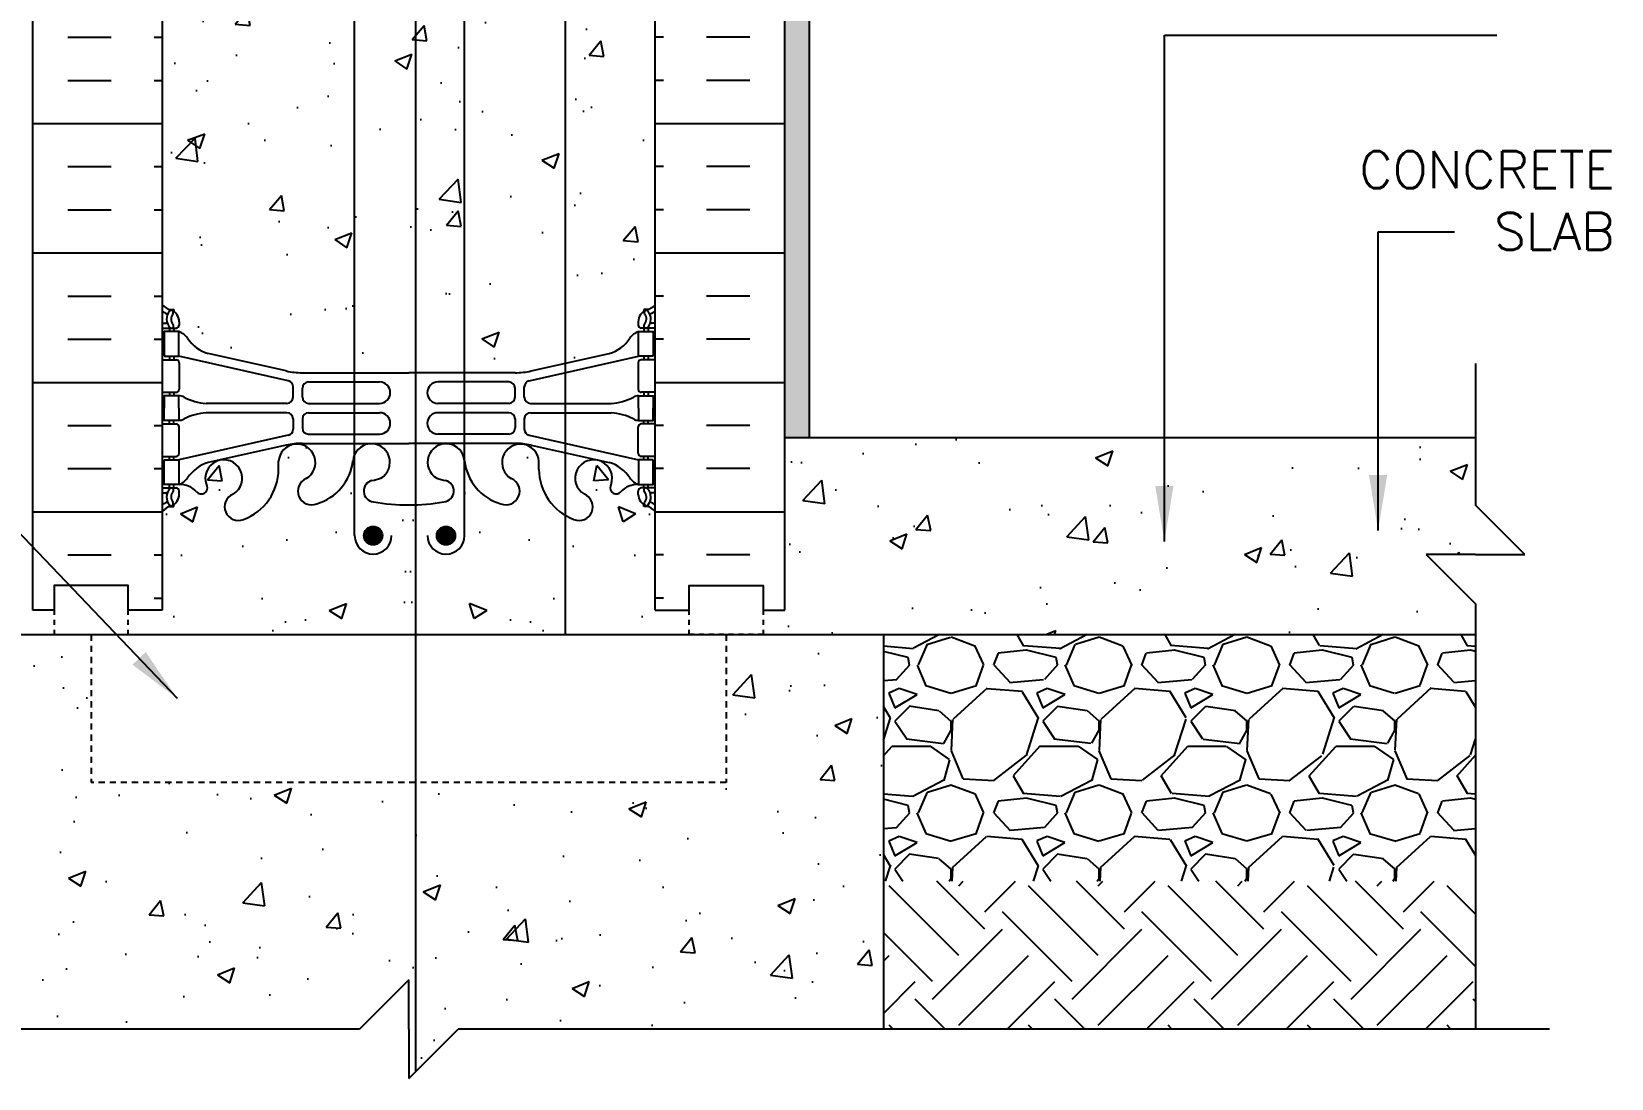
# Model space of a CAD drawing. Header units: inches. Extents: x 402.8 to 456.9, y 44.7 to 94.1.
# Drawn here: x 424.73 to 456.77, y 44.71 to 65.94 of the extents above; entities that cross this region are included whole.
import ezdxf

# ---------------------------------------------------------------- set-up
doc = ezdxf.new("R2010")
doc.units = ezdxf.units.IN
doc.header["$MEASUREMENT"] = 0
doc.linetypes.add('DASHED2', pattern=[0.375, 0.25, -0.125])
doc.linetypes.add('HIDDEN2', pattern=[0.1875, 0.125, -0.0625])
for name, color, linetype in [('HATCH', 12, 'Continuous'), ('line25', 2, 'Continuous'), ('LINE3', 3, 'Continuous'), ('LINE50', 5, 'Continuous'), ('LINE9', 9, 'Continuous'), ('TEXT', 4, 'Continuous'), ('Web_Edge', 9, 'Continuous')]:
    doc.layers.add(name, color=color, linetype=linetype)
doc.styles.add('DIM', font='romans.shx', dxfattribs={"width": 0.7})
doc.styles.add('ROMANS', font='romans.shx', dxfattribs={"height": 0.75})
doc.dimstyles.new('ext_12', dxfattribs={"dimscale": 12, "dimtxt": 0.09375, "dimasz": 0.09375, "dimexe": 0.09375, "dimexo": 0.0625, "dimgap": 0.0625, "dimtad": 1, "dimdec": 1, "dimzin": 3, "dimdsep": 46, "dimlunit": 4, "dimtxsty": 'DIM', "dimcen": 0.09, "dimdle": 0.09375, "dimclrt": 4, "dimadec": 0, "dimazin": 0, "dimtfac": 1, "dimtdec": 1, "dimtmove": 2, "dimatfit": 3, "dimfxl": 1, "dimfrac": 2, "dimtolj": 1, "dimtzin": 0, "dimarcsym": 0})
pattern_1 = [(51, (64.3316, 1), (3.59123, -0.251123), [0.375, -4.125]), (356, (64.3316, 1), (-0.75929, 3.74828), [0.3, -3.3]), (101.4514, (64.631, 0.979), (2.831944, 3.497155), [0.3187, -3.50571]), (47.1842, (64.314, 2), (5.349836, -0.73434), [0.5625, -6.1875]), (97.6356, (64.76, 1.9387), (4.5876, 4.95141), [0.47805, -5.258565]), (352.1842, (64.314, 2), (4.587594, 4.95141), [0.45, -4.95]), (22, (64.8184, 1.7586), (3.019214, -1.9607), [0.375, -4.125]), (327, (64.8184, 1.7586), (1.153113, 3.64643), [0.3, -3.3]), (72.4514, (65.07, 1.5952), (4.17233, 1.685726), [0.3187, -3.50571]), (38.5, (64.3316, 1), (0.031741, 1.665277), [0, -3.26, 0, -3.35, 0, -3.3125]), (8.5, (64.3316, 1), (1.28073, 1.994714), [0, -1.91, 0, -3.185, 0, -1.2625]), (328.5, (63.2168, 0.9805), (2.670674, -0.0661748), [0, -1.25, 0, -3.9, 0, -5.175]), (318.5, (62.7168, 0.9718), (2.906751, 0.551339), [0, -1.625, 0, -2.59, 0, -3.675])]

msp = doc.modelspace()

# ---------------------------------------------------------------- hatches: boundary and pattern name
at = {"layer": 'HATCH'}
h = msp.add_hatch(dxfattribs=at)
h.set_pattern_fill('AR-SAND', color=256, scale=0.25, angle=45, style=0)
h.set_pattern_definition([(82.5, (208.3582, -6.92733), (-0.3517533, 0.3294818), [0, -0.38, 0, -0.425, 0, -0.40625]), (52.5, (208.3582, -6.9273), (-0.1860344, 0.811745), [0, -0.205, 0, -0.3425, 0, -0.13125]), (12.5, (208.14077, -7.14476), (0.5495073, 0.5515081), [0, -0.125, 0, -0.45, 0, -0.5875]), (2.5, (208.1408, -7.14476), (0.3762605, 0.6865657), [0, -0.0625, 0, -0.295, 0, -0.3375])])
h.paths.add_polyline_path([(440.506, 93.088), (440.006, 93.088), (440.006, 90.207), (440.006, 72.207), (440.006, 57.707), (440.506, 57.707)])
h = msp.add_hatch(dxfattribs=at)
h.set_pattern_fill('AR-CONC', color=256, scale=0.5)
h.set_pattern_definition([(50, (0, 0), (3.5863, -0.31376), [0.375, -4.125]), (355, (0, 0), (-0.693757, 3.76096), [0.3, -3.3]), (100.4514, (0.299, -0.026), (2.892544, 3.4472), [0.3187, -3.50571]), (46.1842, (0, 1), (5.336207, -0.827596), [0.5625, -6.1875]), (96.6356, (0.4447, 0.931), (4.67331, 4.87059), [0.47805, -5.25857]), (351.1842, (0, 1), (4.67331, 4.87059), [0.45, -4.95]), (21, (0.5, 0.75), (2.984535, -2.013094), [0.375, -4.125]), (326, (0.5, 0.75), (1.216577, 3.62575), [0.3, -3.3]), (71.45144, (0.7487, 0.5822), (4.201112, 1.612656), [0.3187, -3.50571]), (37.5, (0, 0), (0.0607993, 1.6644693), [0, -3.26, 0, -3.35, 0, -3.3125]), (7.5, (0, 0), (1.315348, 1.9720586), [0, -1.91, 0, -3.185, 0, -1.2625]), (327.5, (-1.115, 0), (2.669112, -0.1127744), [0, -1.25, 0, -3.9, 0, -5.175]), (317.5, (-1.615, 0), (2.915931, 0.500525), [0, -1.625, 0, -2.59, 0, -3.675])])
h.paths.add_polyline_path([(431.284, 81.72), (427.381, 81.72), (427.381, 78.399, 0.088416), (427.527, 78.302), (427.617, 78.302), (427.617, 78.26, -0.249069), (427.727, 78.053), (427.727, 77.985, -0.414214), (427.664, 77.923), (427.722, 77.853, -0.168672), (427.908, 77.703, 0.17445), (428.315, 77.408), (429.896, 77.055, 0.054974), (430.223, 77.019), (431.284, 77.019)])
h.paths.add_polyline_path([(433.512, 85.395), (432.381, 85.395), (431.284, 85.395), (431.284, 81.72), (433.512, 81.72)])
h.paths.add_polyline_path([(431.284, 85.395), (430.223, 85.395, 0.054974), (429.896, 85.359), (428.315, 85.006, 0.17445), (427.908, 84.71, -0.168672), (427.722, 84.561), (427.664, 84.491, -0.414214), (427.727, 84.428), (427.727, 84.361, -0.249069), (427.617, 84.154), (427.617, 84.112), (427.527, 84.112, 0.088416), (427.381, 84.015), (427.381, 81.72), (431.284, 81.72)])
h.paths.add_polyline_path([(433.512, 81.72), (431.284, 81.72), (431.284, 77.019), (432.381, 77.019), (433.512, 77.019)])
h.paths.add_polyline_path([(435.563, 81.72), (434.483, 81.72), (433.512, 81.72), (433.512, 77.019), (434.539, 77.019, 0.054974), (434.866, 77.055), (435.563, 77.21)])
h.paths.add_polyline_path([(435.563, 85.203), (434.866, 85.359, 0.054974), (434.539, 85.395), (433.512, 85.395), (433.512, 81.72), (434.483, 81.72), (435.563, 81.72)])
h.paths.add_polyline_path([(437.381, 84.015, 0.08841), (437.235, 84.112), (437.145, 84.112), (437.145, 84.154, -0.249069), (437.035, 84.361), (437.035, 84.428, -0.414214), (437.097, 84.491), (437.04, 84.561, -0.168672), (436.854, 84.71, 0.17445), (436.446, 85.006), (435.563, 85.203), (435.563, 81.72), (435.563, 77.21), (436.446, 77.408, 0.17445), (436.854, 77.703, -0.168672), (437.04, 77.853), (437.097, 77.923, -0.414214), (437.035, 77.985), (437.035, 78.053, -0.249069), (437.145, 78.26), (437.145, 78.302), (437.235, 78.302, 0.08841), (437.381, 78.399)])
h.paths.add_polyline_path([(431.284, 67.395), (430.223, 67.395, 0.054974), (429.896, 67.359), (428.315, 67.006, 0.17445), (427.908, 66.71, -0.168672), (427.722, 66.561), (427.664, 66.491, -0.414214), (427.727, 66.428), (427.727, 66.361, -0.249069), (427.617, 66.154), (427.617, 66.112), (427.527, 66.112, 0.088416), (427.381, 66.015), (427.381, 60.399, 0.088416), (427.527, 60.302), (427.617, 60.302), (427.617, 60.26, -0.249069), (427.727, 60.053), (427.727, 59.985, -0.414214), (427.664, 59.923), (427.722, 59.853, -0.168672), (427.908, 59.703, 0.17445), (428.315, 59.408), (429.896, 59.055, 0.054974), (430.223, 59.019), (431.284, 59.019)])
h.paths.add_polyline_path([(432.528, 67.395), (432.381, 67.395), (431.284, 67.395), (431.284, 59.019), (432.381, 59.019), (432.528, 59.019)])
h.paths.add_polyline_path([(433.512, 67.395), (432.528, 67.395), (432.528, 59.019), (433.512, 59.019)])
h.paths.add_polyline_path([(435.563, 67.203), (434.866, 67.359, 0.054974), (434.539, 67.395), (433.512, 67.395), (433.512, 59.019), (434.539, 59.019, 0.054974), (434.866, 59.055), (435.563, 59.21)])
h.paths.add_polyline_path([(437.381, 66.015, 0.08841), (437.235, 66.112), (437.145, 66.112), (437.145, 66.154, -0.249069), (437.035, 66.361), (437.035, 66.428, -0.414214), (437.097, 66.491), (437.04, 66.561, -0.168672), (436.854, 66.71, 0.17445), (436.446, 67.006), (435.563, 67.203), (435.563, 59.21), (436.446, 59.408, 0.17445), (436.854, 59.703, -0.168672), (437.04, 59.853), (437.097, 59.923, -0.414214), (437.035, 59.985), (437.035, 60.053, -0.249069), (437.145, 60.26), (437.145, 60.302), (437.235, 60.302, 0.08841), (437.381, 60.399)])
h = msp.add_hatch(dxfattribs=at)
h.set_pattern_fill('INSUL', color=256, scale=7, style=0)
h.set_pattern_definition([(0, (-2498.7807, -342.8027), (0, 2.625), []), (0, (-2498.7807, -341.9277), (0, 2.625), [0.875, -0.875]), (0, (-2498.7807, -341.0527), (0, 2.625), [0.875, -0.875])])
h.paths.add_polyline_path([(424.756, 54.207), (425.193, 54.207), (425.193, 54.707), (426.693, 54.707), (426.693, 54.207), (427.381, 54.207), (427.381, 72.207), (426.693, 72.207), (426.693, 72.707), (425.193, 72.707), (425.193, 72.207), (424.756, 72.207)])
h = msp.add_hatch(dxfattribs=at)
h.set_pattern_fill('INSUL', color=256, scale=7, style=0)
h.set_pattern_definition([(180, (3363.5424, -342.8027), (0, 2.625), []), (180, (3363.5424, -341.9277), (0, 2.625), [0.875, -0.875]), (180, (3363.5424, -341.0527), (0, 2.625), [0.875, -0.875])])
h.paths.add_polyline_path([(440.006, 54.207), (439.568, 54.207), (439.568, 54.707), (438.068, 54.707), (438.068, 54.207), (437.381, 54.207), (437.381, 72.207), (438.068, 72.207), (438.068, 72.707), (439.568, 72.707), (439.568, 72.207), (440.006, 72.207)])
h = msp.add_hatch(dxfattribs=at)
h.set_pattern_fill('AR-CONC', color=256, scale=0.5, angle=1, style=0)
h.set_pattern_definition(pattern_1)
h.paths.add_polyline_path([(454.013, 55.332), (455.013, 55.332), (454.013, 56.332), (454.013, 57.707), (440.006, 57.707), (440.006, 54.207), (439.568, 54.207), (439.568, 53.707), (440.006, 53.707), (454.013, 53.707), (454.013, 54.332), (453.013, 55.332)])
h = msp.add_hatch(dxfattribs=at)
h.set_pattern_fill('AR-CONC', color=256, scale=0.5, angle=1, style=0)
h.set_pattern_definition(pattern_1)
h.paths.add_polyline_path([(432.528, 56.34, -0.009714), (432.381, 56.337, -0.047544), (431.667, 56.402, -0.843243), (431.633, 56.834, 0.055617), (431.812, 56.88, 1.661382), (431.251, 57.233, -0.30095), (430.515, 56.36, -1), (430.301, 56.872, 1.661382), (429.74, 57.224), (429.741, 57.059, -0.311223), (429.032, 56.043, -1), (428.818, 56.554, 2.155404), (428.279, 56.749), (428.291, 56.728, -0.8344), (428.08, 56.602, -0.000004), (428.08, 56.602, 0.23174), (427.722, 56.753), (427.617, 56.753), (427.617, 56.683), (427.664, 56.683, -0.414214), (427.727, 56.62), (427.727, 56.553, -0.249069), (427.617, 56.346), (427.617, 56.304), (427.527, 56.304, 0.088416), (427.381, 56.207), (427.381, 54.207), (426.693, 54.207), (426.693, 53.707), (432.528, 53.707)])
h = msp.add_hatch(dxfattribs=at)
h.set_pattern_fill('AR-CONC', color=256, scale=0.5, angle=1, style=0)
h.set_pattern_definition([(129, (800.3958, 1), (-3.59123, -0.251123), [0.375, -4.125]), (184, (800.3958, 1), (0.75929, 3.74828), [0.3, -3.3]), (78.5486, (800.0965, 0.979), (-2.831944, 3.497155), [0.3187, -3.50571]), (132.8158, (800.4132, 2), (-5.349836, -0.73434), [0.5625, -6.1875]), (82.3644, (799.9674, 1.9387), (-4.5876, 4.95141), [0.47805, -5.258565]), (187.8158, (800.413, 2), (-4.587594, 4.95141), [0.45, -4.95]), (158, (799.909, 1.7586), (-3.019214, -1.9607), [0.375, -4.125]), (213, (799.909, 1.7586), (-1.153113, 3.64643), [0.3, -3.3]), (107.5486, (799.6573, 1.5952), (-4.17233, 1.685726), [0.3187, -3.50571]), (141.5, (800.3958, 1), (-0.031741, 1.665277), [0, -3.26, 0, -3.35, 0, -3.3125]), (171.5, (800.3958, 1), (-1.28073, 1.994714), [0, -1.91, 0, -3.185, 0, -1.2625]), (211.5, (801.5106, 0.9805), (-2.670674, -0.0661748), [0, -1.25, 0, -3.9, 0, -5.175]), (221.5, (802.0105, 0.9718), (-2.906751, 0.551339), [0, -1.625, 0, -2.59, 0, -3.675])])
h.paths.add_polyline_path([(432.2, 56.34, 0.009714), (432.347, 56.337, 0.047544), (433.06, 56.402, 0.843243), (433.095, 56.834, -0.055617), (432.915, 56.88, -1.661382), (433.476, 57.233, 0.30095), (434.213, 56.36, 1), (434.426, 56.872, -1.661382), (434.987, 57.224), (434.987, 57.059, 0.311223), (435.696, 56.043, 1), (435.909, 56.554, -2.155404), (436.448, 56.749), (436.436, 56.728, 0.8344), (436.648, 56.602, 0.000004), (436.648, 56.602, -0.23174), (437.006, 56.753), (437.111, 56.753), (437.111, 56.683), (437.063, 56.683, 0.414214), (437.001, 56.62), (437.001, 56.553, 0.249069), (437.111, 56.346), (437.111, 56.304), (437.201, 56.304, -0.088416), (437.347, 56.207), (437.347, 54.207), (438.034, 54.207), (438.034, 53.707), (432.2, 53.707)])
h = msp.add_hatch(dxfattribs=at)
h.set_pattern_fill('AR-CONC', color=256, scale=0.5, angle=1, style=0)
h.set_pattern_definition([(51, (136.284, -1.849), (3.59123, -0.251123), [0.375, -4.125]), (356, (136.284, -1.849), (-0.75929, 3.74828), [0.3, -3.3]), (101.4514, (136.5833, -1.87), (2.831944, 3.497155), [0.3187, -3.50571]), (47.1842, (136.2666, -0.849), (5.349836, -0.73434), [0.5625, -6.1875]), (97.6356, (136.7124, -0.9104), (4.5876, 4.95141), [0.47805, -5.258565]), (352.1842, (136.2666, -0.849), (4.58759, 4.95141), [0.45, -4.95]), (22, (136.771, -1.0904), (3.019214, -1.9607), [0.375, -4.125]), (327, (136.771, -1.0904), (1.153113, 3.64643), [0.3, -3.3]), (72.4514, (137.0225, -1.254), (4.17233, 1.685726), [0.3187, -3.50571]), (38.5, (136.284, -1.849), (0.031741, 1.665277), [0, -3.26, 0, -3.35, 0, -3.3125]), (8.5, (136.284, -1.849), (1.28073, 1.994714), [0, -1.91, 0, -3.185, 0, -1.2625]), (328.5, (135.1692, -1.8685), (2.670674, -0.066175), [0, -1.25, 0, -3.9, 0, -5.175]), (318.5, (134.6693, -1.8772), (2.906751, 0.551339), [0, -1.625, 0, -2.59, 0, -3.675])])
h.paths.add_polyline_path([(442.006, 53.707), (438.818, 53.707), (438.818, 50.707), (425.943, 50.707), (425.943, 53.707), (422.756, 53.707), (422.756, 45.707), (431.381, 45.707), (432.381, 46.707), (432.381, 44.707), (433.381, 45.707), (442.006, 45.707)])
h = msp.add_hatch(dxfattribs=at)
h.set_pattern_fill('GRAVEL', color=256, scale=3, style=0)
h.set_pattern_definition([(228.0128, (208.5182, -3.92733), (-23.9999947, -27.00000402), [0.403608, -39.957264]), (184.9697, (208.24821, -4.22733), (36.000003155, 2.99997392), [0.692604, -68.567775]), (132.5104, (207.55821, -4.28733), (29.99997216, -33.00002602), [0.488364, -48.348096]), (267.2737, (206.38821, -5.03733), (2.99998805, 60.000000885), [0.630714, -62.440674]), (292.8337, (206.35821, -5.66733), (-15.00002972, 35.999989235), [0.618465, -61.22812]), (357.2737, (206.59821, -6.23733), (-60.000000885, 2.99998805), [0.630714, -62.440674]), (37.6942, (207.22821, -6.26733), (-39.000022037, -29.999971215), [0.834087, -82.574547]), (72.2553, (207.88821, -5.75733), (21.00003229, 65.999988694), [0.787464, -77.958963]), (121.4296, (208.12821, -5.00733), (-24.0000247, 38.99998511), [0.63285, -62.65222]), (175.2364, (207.7982, -4.46733), (33.00000284, -2.9999746), [0.722496, -35.40229]), (222.3974, (207.07821, -4.40733), (-36.000022053, -32.999976246), [0.934344, -92.500125]), (138.8141, (209.3582, -5.06733), (-21.00000884, 17.99999194), [0.318903, -31.571532]), (171.4692, (209.11821, -4.85733), (38.999994854, -6.00002373), [0.60671, -60.064533]), (225, (208.5182, -4.7673), (-3e-16, -3.000001), [0.424263, -3.818376]), (203.1986, (208.3082, -4.40733), (14.9999992, 6.000004), [0.228474, -22.618845]), (291.8014, (208.0982, -4.49733), (-2.9999997, 9.0000008), [0.32311, -15.832386]), (30.9638, (208.2182, -4.79733), (8.9999941, 6.0000075), [0.524787, -16.96807]), (161.5651, (208.6682, -4.5273), (6.0000013, -2.9999952), [0.379473, -9.10736]), (16.3895, (206.35821, -4.49733), (30.0000066, 8.99997813), [0.5316, -52.628535]), (70.3462, (206.8682, -4.34733), (-11.99998574, -33.0000064), [0.445983, -44.152224]), (293.1986, (208.6682, -3.92733), (-6.000004, 14.9999992), [0.456945, -22.390374]), (343.6105, (208.84821, -4.34733), (-30.0000066, 8.99997813), [0.5316, -52.628535]), (339.444, (206.3582, -6.35733), (-15.00000553, 5.999988), [0.51264, -25.119372]), (294.7751, (206.8382, -6.53733), (-14.99997657, 33.00001027), [0.429534, -42.52393]), (66.8014, (208.6982, -6.92733), (6.000004, 14.9999992), [0.456945, -22.390374]), (17.354, (208.87821, -6.50733), (-39.00000606, -11.99998351), [0.502893, -49.786272]), (69.444, (207.2282, -6.92733), (-5.999988, -15.00000553), [0.25632, -25.375692]), (101.3099, (208.5182, -6.9273), (-2.9999929, 12.0000023), [0.15297, -15.144087]), (165.9638, (208.4882, -6.7773), (9.0000016, -2.9999942), [0.618465, -11.75085]), (186.009, (207.88821, -6.62733), (29.99999925, 2.99999795), [0.57315, -56.74177]), (303.6901, (208.2182, -5.0673), (-3.000004, 5.9999987), [0.432666, -10.383987]), (353.1572, (208.45821, -5.42733), (50.999998096, -6.000023994), [0.755382, -74.78269]), (60.9454, (209.2082, -5.51733), (-12.00000008, -21.00000115), [0.308868, -30.578022]), (90, (209.3582, -5.2473), (-3, 3), [0.18, -2.82]), (120.2564, (207.8282, -6.53733), (11.99998466, -21.00000737), [0.416772, -41.26056]), (48.0128, (207.6182, -6.17733), (23.9999947, 27.00000402), [0.807216, -39.553656]), (0, (208.1582, -5.5773), (3, 3), [0.78, -2.22]), (325.3048, (208.93821, -5.57733), (-29.99998278, 21.00002583), [0.474342, -46.959822]), (254.0546, (209.3282, -5.84733), (-2.9999997, -12.0000004), [0.436806, -21.403524]), (207.646, (209.20821, -6.26733), (-56.99998742, -30.00002314), [0.711195, -70.408422]), (175.4261, (208.57821, -6.59733), (-39.000001675, 2.999984403), [0.752397, -74.487222])])
h.paths.add_polyline_path([(454.013, 53.707), (442.006, 53.707), (442.006, 48.707), (454.013, 48.707)])
h = msp.add_hatch(dxfattribs=at)
h.set_pattern_fill('EARTH', color=256, scale=8, angle=45, style=0)
h.paths.add_polyline_path([(442.006, 48.707), (442.006, 45.707), (454.013, 45.707), (454.013, 48.707)])
at = {"layer": 'LINE3'}
for points in [[(431.471, 55.716, 1), (431.846, 55.716, 1)], [(432.95, 55.716, 1), (433.325, 55.716, 1)]]:
    msp.add_hatch(color=256, dxfattribs=at).paths.add_polyline_path(points)

# ---------------------------------------------------------------- linework, layer by layer
msp.add_line((432.381, 53.707), (432.381, 53.707))
at = {"layer": 'HATCH', "linetype": 'HIDDEN2'}
for p, q in [((425.943, 53.707), (425.943, 50.707)), ((438.818, 53.707), (438.818, 50.707)), ((438.818, 50.707), (425.943, 50.707))]:
    msp.add_line(p, q, dxfattribs=at)
at = {"layer": 'line25'}
for p, q in [((427.381, 72.207), (427.381, 54.207)), ((437.381, 54.207), (437.381, 72.207))]:
    msp.add_line(p, q, dxfattribs=at)
at = {"layer": 'LINE3'}
for p, q in [((435.563, 53.707), (435.563, 93.088)), ((431.284, 55.716), (431.284, 87.209)), ((433.512, 55.716), (433.512, 87.209)), ((432.528, 44.854), (432.528, 72.707))]:
    msp.add_line(p, q, dxfattribs=at)
for centre in [(431.659, 55.716), (433.137, 55.716)]:
    msp.add_circle(centre, 0.188, dxfattribs=at)
for centre in [(431.659, 55.716), (433.137, 55.716)]:
    msp.add_arc(centre, 0.375, 180, 0, dxfattribs=at)
at = {"layer": 'LINE50', "color": 9}
msp.add_line((440.506, 57.707), (440.506, 93.088), dxfattribs=at)
at = {"layer": 'LINE50'}
for p, q in [((424.756, 54.207), (424.756, 72.207)), ((440.006, 54.207), (440.006, 72.207)), ((422.756, 53.707), (442.006, 53.707)), ((442.006, 53.707), (442.006, 45.707))]:
    msp.add_line(p, q, dxfattribs=at)
at = {"layer": 'LINE50', "color": 5}
for p, q in [((440.006, 57.707), (454.013, 57.707)), ((442.006, 53.707), (454.013, 53.707))]:
    msp.add_line(p, q, dxfattribs=at)
at = {"layer": 'LINE50'}
for points in [[(427.381, 54.207), (426.693, 54.207), (426.693, 54.707), (425.193, 54.707), (425.193, 54.207), (424.756, 54.207)], [(437.381, 54.207), (438.068, 54.207), (438.068, 54.707), (439.568, 54.707), (439.568, 54.207), (440.006, 54.207)]]:
    msp.add_lwpolyline(points, dxfattribs=at)
at = {"layer": 'LINE9'}
for p, q in [((454.013, 59.207), (454.013, 56.332)), ((455.013, 55.332), (454.013, 56.332)), ((453.013, 55.332), (454.013, 54.332)), ((454.013, 55.332), (453.013, 55.332)), ((454.013, 55.332), (455.013, 55.332)), ((454.013, 54.332), (454.013, 45.707)), ((432.381, 46.707), (431.381, 45.707)), ((432.381, 45.707), (432.381, 46.707)), ((431.381, 45.707), (404.226, 45.707)), ((432.381, 44.707), (433.381, 45.707)), ((432.381, 45.707), (432.381, 44.707)), ((455.513, 45.707), (433.381, 45.707))]:
    msp.add_line(p, q, dxfattribs=at)
at = {"layer": 'LINE9', "linetype": 'DASHED2', "ltscale": 0.15}
for points in [[(425.193, 54.207), (425.193, 54.207), (425.193, 53.707), (426.693, 53.707), (426.693, 54.207), (426.693, 54.207)], [(439.568, 54.207), (439.568, 54.207), (439.568, 53.707), (438.068, 53.707), (438.068, 54.207), (438.068, 54.207)]]:
    msp.add_lwpolyline(points, dxfattribs=at)
at = {"layer": 'Web_Edge'}
for p, q in [((427.527, 60.302), (427.617, 60.302)), ((427.617, 60.302), (427.617, 60.26)), ((437.235, 60.302), (437.145, 60.302)), ((437.145, 60.302), (437.145, 60.26)), ((427.381, 60.023), (427.459, 60.023)), ((427.381, 59.923), (427.664, 59.923)), ((427.527, 59.923), (427.527, 59.853)), ((427.617, 59.923), (427.617, 59.853)), ((427.727, 60.053), (427.727, 59.985)), ((437.035, 60.053), (437.035, 59.985)), ((437.381, 59.923), (437.097, 59.923)), ((437.145, 59.923), (437.145, 59.853)), ((437.235, 59.923), (437.235, 59.853)), ((437.381, 60.023), (437.303, 60.023)), ((427.381, 59.283), (427.664, 59.283)), ((427.527, 59.353), (427.527, 59.283)), ((427.617, 59.353), (427.617, 59.283)), ((429.939, 58.856), (427.722, 59.353)), ((429.896, 59.055), (428.315, 59.408)), ((434.822, 58.856), (437.04, 59.353)), ((434.866, 59.055), (436.446, 59.408)), ((437.381, 59.283), (437.097, 59.283)), ((437.145, 59.353), (437.145, 59.283)), ((437.235, 59.353), (437.235, 59.283)), ((427.727, 59.22), (427.727, 58.685)), ((430.223, 59.019), (432.381, 59.019)), ((434.539, 59.019), (432.381, 59.019)), ((437.035, 59.22), (437.035, 58.685)), ((427.381, 58.623), (427.664, 58.623)), ((427.527, 58.623), (427.527, 58.553)), ((427.617, 58.623), (427.617, 58.553)), ((430.037, 58.522), (430.037, 58.734)), ((430.225, 58.523), (430.225, 58.707)), ((430.35, 58.832), (431.789, 58.832)), ((434.412, 58.832), (432.973, 58.832)), ((434.537, 58.523), (434.537, 58.707)), ((434.725, 58.522), (434.725, 58.734)), ((437.381, 58.623), (437.097, 58.623)), ((437.145, 58.623), (437.145, 58.553)), ((437.235, 58.623), (437.235, 58.553)), ((429.912, 58.397), (428.275, 58.397)), ((430.35, 58.398), (431.789, 58.398)), ((434.412, 58.398), (432.973, 58.398)), ((434.85, 58.397), (436.487, 58.397)), ((427.381, 57.983), (427.664, 57.983)), ((427.527, 57.983), (427.527, 58.053)), ((427.617, 57.983), (427.617, 58.053)), ((429.912, 58.209), (428.275, 58.209)), ((430.037, 58.084), (430.037, 57.872)), ((430.225, 58.083), (430.225, 57.899)), ((430.35, 58.208), (431.789, 58.208)), ((434.412, 58.208), (432.973, 58.208)), ((434.537, 58.083), (434.537, 57.899)), ((434.725, 58.084), (434.725, 57.872)), ((434.85, 58.209), (436.487, 58.209)), ((437.381, 57.983), (437.097, 57.983)), ((437.145, 57.983), (437.145, 58.053)), ((437.235, 57.983), (437.235, 58.053)), ((429.939, 57.75), (427.722, 57.253)), ((427.727, 57.385), (427.727, 57.92)), ((430.35, 57.774), (431.789, 57.774)), ((434.412, 57.774), (432.973, 57.774)), ((434.822, 57.75), (437.04, 57.253)), ((437.035, 57.385), (437.035, 57.92)), ((429.896, 57.551), (428.315, 57.198)), ((430.223, 57.587), (432.381, 57.587)), ((434.539, 57.587), (432.381, 57.587)), ((434.866, 57.551), (436.446, 57.198)), ((427.381, 57.323), (427.664, 57.323)), ((427.527, 57.253), (427.527, 57.323)), ((427.617, 57.253), (427.617, 57.323)), ((429.741, 57.059), (429.74, 57.224)), ((435.021, 57.059), (435.022, 57.224)), ((437.381, 57.323), (437.097, 57.323)), ((437.145, 57.253), (437.145, 57.323)), ((437.235, 57.253), (437.235, 57.323)), ((427.527, 56.683), (427.527, 56.753)), ((427.617, 56.683), (427.617, 56.753)), ((428.279, 56.749), (428.291, 56.728)), ((436.482, 56.749), (436.471, 56.728)), ((437.145, 56.683), (437.145, 56.753)), ((437.235, 56.683), (437.235, 56.753)), ((427.381, 56.683), (427.664, 56.683)), ((427.381, 56.583), (427.459, 56.583)), ((427.727, 56.553), (427.727, 56.62)), ((437.035, 56.553), (437.035, 56.62)), ((437.381, 56.683), (437.097, 56.683)), ((437.381, 56.583), (437.303, 56.583)), ((427.527, 56.304), (427.617, 56.304)), ((427.617, 56.304), (427.617, 56.346)), ((437.145, 56.304), (437.145, 56.346)), ((437.235, 56.304), (437.145, 56.304))]:
    msp.add_line(p, q, dxfattribs=at)
for points in [[(427.422, 59.353), (427.722, 59.353), (427.722, 59.853), (427.422, 59.853)], [(437.34, 59.353), (437.04, 59.353), (437.04, 59.853), (437.34, 59.853)], [(427.422, 57.253), (427.722, 57.253), (427.722, 56.753), (427.422, 56.753)], [(437.34, 57.253), (437.04, 57.253), (437.04, 56.753), (437.34, 56.753)]]:
    msp.add_lwpolyline(points, close=True, dxfattribs=at)
for points in [[(427.722, 58.303), (427.722, 58.553), (427.422, 58.553), (427.422, 58.303)], [(427.722, 58.303), (427.722, 58.053), (427.422, 58.053), (427.422, 58.303)], [(437.04, 58.303), (437.04, 58.553), (437.34, 58.553), (437.34, 58.303)], [(437.04, 58.303), (437.04, 58.053), (437.34, 58.053), (437.34, 58.303)]]:
    msp.add_lwpolyline(points, dxfattribs=at)
for centre, radius, start, end in [((427.727, 60.76), 0.5, 226.2109, 250.5288), ((427.727, 60.76), 0.6, 234.7832, 245.0748), ((427.721, 60.108), 0.25, 140.1145, 222.4609), ((427.563, 60.238), 0.045, 321.448, 139.1879), ((427.477, 60.053), 0.25, 0, 70.5288), ((437.285, 60.053), 0.25, 109.4712, 180), ((437.199, 60.238), 0.045, 40.8121, 218.552), ((437.035, 60.76), 0.5, 289.4712, 313.7878), ((437.041, 60.108), 0.25, 317.5391, 39.8855), ((437.035, 60.76), 0.6, 294.9252, 305.2158), ((427.459, 60.043), 0.0196, 269.4032, 15.4901), ((427.465, 60.197), 0.021, 343.464, 63.9957), ((427.569, 59.969), 0.045, 222.4609, 42.4609), ((427.721, 60.108), 0.16, 140.0001, 222.4609), ((427.664, 59.985), 0.0625, 270, 0), ((437.097, 59.985), 0.0625, 180, 270), ((437.192, 59.969), 0.045, 137.5391, 317.5391), ((437.041, 60.108), 0.16, 317.5391, 39.9999), ((437.297, 60.197), 0.021, 116.0043, 196.536), ((437.303, 60.043), 0.0196, 164.5099, 270.5968), ((427.599, 59.51), 0.364, 34.9775, 70.3387), ((428.523, 60.122), 0.743, 212.7919, 253.8107), ((436.239, 60.122), 0.743, 286.1893, 327.2081), ((437.162, 59.51), 0.364, 109.6613, 145.0225), ((427.664, 59.22), 0.0625, 0, 90), ((437.097, 59.22), 0.0625, 90, 180), ((430.223, 60.519), 1.5, 257.4135, 270), ((434.539, 60.519), 1.5, 270, 282.5865), ((427.664, 58.685), 0.0625, 270, 0), ((429.912, 58.734), 0.125, 0, 77.3767), ((430.35, 58.707), 0.125, 90, 180), ((431.789, 58.615), 0.217, 270, 90), ((432.973, 58.615), 0.217, 90, 270), ((434.412, 58.707), 0.125, 0, 90), ((434.85, 58.734), 0.125, 102.6233, 180), ((437.097, 58.685), 0.0625, 180, 270), ((427.718, 58.334), 0.219, 60.4937, 88.92), ((428.363, 59.564), 1.17, 242.6365, 265.6505), ((429.912, 58.522), 0.125, 270, 0), ((430.35, 58.523), 0.125, 180, 270), ((434.412, 58.523), 0.125, 270, 360), ((434.85, 58.522), 0.125, 180, 270), ((436.398, 59.564), 1.17, 274.3495, 297.3635), ((437.044, 58.334), 0.219, 91.08, 119.5063), ((427.664, 57.92), 0.0625, 0, 90), ((427.718, 58.272), 0.219, 271.08, 299.5063), ((428.363, 57.042), 1.17, 94.3495, 117.3635), ((429.912, 58.084), 0.125, 0, 90), ((430.35, 58.083), 0.125, 90, 180), ((431.789, 57.991), 0.217, 270, 90), ((432.973, 57.991), 0.217, 90, 270), ((434.412, 58.083), 0.125, 0, 90), ((434.85, 58.084), 0.125, 90, 180), ((436.398, 57.042), 1.17, 62.6365, 85.6505), ((437.044, 58.272), 0.219, 240.4937, 268.92), ((437.097, 57.92), 0.0625, 90, 180), ((429.912, 57.872), 0.125, 282.6233, 0), ((430.35, 57.899), 0.125, 180, 270), ((434.412, 57.899), 0.125, 270, 0), ((434.85, 57.872), 0.125, 180, 257.3767), ((427.664, 57.385), 0.0625, 270, 0), ((430.114, 57.197), 0.375, 299.9315, 175.7552), ((430.223, 56.087), 1.5, 90, 102.5865), ((431.625, 57.205), 0.375, 299.9315, 175.7552), ((433.137, 57.205), 0.375, 4.2448, 240.0685), ((434.648, 57.197), 0.375, 4.2448, 240.0685), ((434.539, 56.087), 1.5, 77.4135, 90), ((437.097, 57.385), 0.0625, 180, 270), ((428.523, 56.484), 0.743, 106.1893, 147.2081), ((428.631, 56.879), 0.375, 299.9315, 200.3757), ((428.649, 57.066), 1.092, 290.5175, 359.6668), ((430.224, 57.353), 1.034, 286.3365, 353.3331), ((434.538, 57.353), 1.034, 186.6669, 253.6635), ((436.113, 57.066), 1.092, 180.3332, 249.4825), ((436.131, 56.879), 0.375, 339.6243, 240.0685), ((436.239, 56.484), 0.743, 32.7919, 73.8107), ((427.599, 57.096), 0.364, 289.6613, 325.0225), ((427.747, 56.312), 0.441, 41.0127, 93.2024), ((428.174, 56.684), 0.125, 221.0127, 20.3757), ((430.408, 56.616), 0.277, 112.68, 292.68), ((431.687, 56.621), 0.22, 104.2604, 264.8165), ((431.518, 57.661), 0.834, 277.8937, 290.6271), ((433.244, 57.661), 0.834, 249.3729, 262.1063), ((433.075, 56.621), 0.22, 275.1835, 75.7396), ((434.354, 56.616), 0.277, 247.32, 67.32), ((436.588, 56.684), 0.125, 159.6243, 318.9873), ((437.015, 56.312), 0.441, 86.7976, 138.9873), ((437.162, 57.096), 0.364, 214.9775, 250.3387), ((427.727, 55.846), 0.6, 114.9252, 125.2168), ((427.459, 56.563), 0.0196, 344.5099, 90.5968), ((427.721, 56.498), 0.25, 137.5391, 219.8855), ((427.465, 56.409), 0.021, 296.0043, 16.536), ((427.563, 56.368), 0.045, 220.8121, 38.552), ((427.569, 56.637), 0.045, 317.5391, 137.5391), ((427.477, 56.553), 0.25, 289.4712, 360), ((427.721, 56.498), 0.16, 137.5391, 219.9999), ((427.664, 56.62), 0.0625, 360, 90), ((428.925, 56.299), 0.277, 112.68, 292.68), ((432.364, 60.115), 3.777, 259.3725, 270.2606), ((432.398, 60.115), 3.777, 269.7394, 280.6275), ((435.837, 56.299), 0.277, 247.32, 67.32), ((437.097, 56.62), 0.0625, 90, 180), ((437.285, 56.553), 0.25, 180, 250.5288), ((437.192, 56.637), 0.045, 42.4609, 222.4609), ((437.199, 56.368), 0.045, 141.448, 319.1879), ((437.041, 56.498), 0.16, 320.0001, 42.4609), ((437.041, 56.498), 0.25, 320.1145, 42.4609), ((437.297, 56.409), 0.021, 163.464, 243.9957), ((437.303, 56.563), 0.0196, 89.4032, 195.4901), ((437.035, 55.846), 0.6, 54.7832, 65.0748), ((427.727, 55.846), 0.5, 109.4712, 133.7891), ((437.035, 55.846), 0.5, 46.2122, 70.5288)]:
    msp.add_arc(centre, radius, start, end, dxfattribs=at)
for points in [[(430.225, 58.528), (430.225, 58.702)], [(434.537, 58.528), (434.537, 58.702)], [(430.225, 58.078), (430.225, 57.904)], [(434.537, 58.078), (434.537, 57.904)]]:
    msp.add_open_spline(points, degree=1, dxfattribs=at)

# ---------------------------------------------------------------- texts
at = {"layer": 'TEXT', "insert": (456.831, 62.511), "char_height": 0.75, "width": 14.45078, "attachment_point": 6, "style": 'ROMANS'}
msp.add_mtext('CONCRETE \\PSLAB', dxfattribs=at)

# ---------------------------------------------------------------- leaders
at = {"layer": 'TEXT'}
for points in [[(447.703, 55.599), (447.703, 65.863), (454.443, 65.863)], [(427.691, 52.412), (417.84, 62.731), (414.614, 62.731)], [(452.036, 55.819), (452.036, 61.879), (453.587, 61.879)]]:
    msp.add_leader(points, dimstyle='ext_12', override={"dimgap": 0.0625, "dimtad": 0}, dxfattribs=at)

doc.saveas('drawing.dxf')
